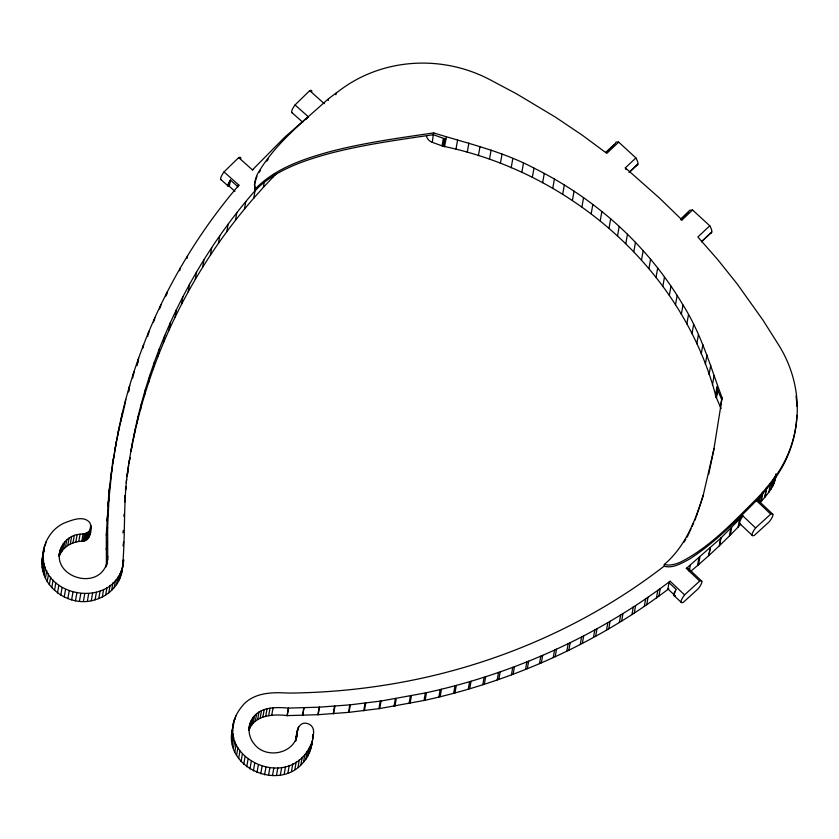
<?xml version="1.0" encoding="UTF-8"?>
<svg xmlns="http://www.w3.org/2000/svg" width="839" height="839" viewBox="0 0 839 839"><rect width="100%" height="100%" fill="white"/><g stroke="black" fill="none" stroke-linecap="round" stroke-linejoin="round"><path stroke-width="1.26" d="M106.417 565.664L106.301 534.936L108.871 492.315L112.583 463.201L119.107 427.345C137.816 338.232 179.724 254.29 238.895 185.146L224.013 171.901L238.675 157.617A14.777 3.094 -48.3 0 1 240.73 158.728M105.976 566.996L107.717 559.068L107.633 527.416L108.997 498.607L111.891 469.945L116.317 441.482M90.895 527.689C89.825 534.254 82.17 533.992 77.157 534.527C66.994 536.656 59.15 546.042 59.212 556.53C62.506 546.629 73.066 540.903 83.166 541.27C90.895 539.76 92.531 528.853 89.815 522.634C83.418 514.905 71.43 520.358 63.795 523.211C51.022 529.21 43.418 542.686 42.537 556.498C36.759 584.888 68.85 608.59 95.08 599.791C108.43 596.12 119.673 584.888 122.075 571.076C126.259 533.478 122.106 494.979 129.993 457.528L128.891 463.799C143.951 360.948 190.075 263.1 259.44 185.734M123.406 563.556C114.482 611.925 34.965 597.41 43.859 548.968M232.854 727.812C221.402 766.699 279.272 792.75 303.508 762.148C310.629 754.681 311.814 744.224 313.44 734.534C314.185 730.717 313.167 726.165 309.413 724.319C298.82 719.201 295.884 732.111 296.198 739.788M312.035 741.749C290.661 799.21 200.521 751.429 244.401 703.575C255.926 692.343 273.105 692.133 288.102 693.077C333.565 692.731 378.997 687.665 423.401 677.87C510.406 658.605 593.446 620.766 664.027 566.231L664.341 564.427C685.096 546.776 695.447 520.715 703.124 495.283M90.99 526.389L89.238 536.478M297.866 728.158L296.104 738.247L297.436 730.727M124.592 498.198L124.812 495.639M680.586 219.451L689.794 210.243L692.574 210.002L709.773 225.796L697.88 237.007L717.785 259.691L737.46 284.316L763.008 320.194L779.064 345.595A134.429 124.466 10 0 1 770.517 482.886L762.095 493.007L760.449 502.33C767.475 494.14 775.729 485.529 775.949 474.035M125.483 489.252L125.777 486.704M126.228 482.865L126.668 479.038M122.075 571.076L122.546 567.426M60.534 549.01C50.896 576.445 96.863 591.306 106.417 564.49M310.713 749.279L312.118 742.064M127.025 476.5L128.671 465.058M773.862 483.642L775.194 476.122L770.192 484.69L756.558 500.694L770.726 514.118A14.777 3.241 -46.5 0 1 769.394 521.648L754.24 535.471A14.777 3.241 -46.5 0 1 755.572 527.941L742.798 515.849L720.701 538.25L686.344 568.402L699.705 581.07A14.777 3.241 -46.5 0 1 698.384 588.59L683.219 602.412A14.777 3.241 -46.5 0 1 684.551 594.893L670.13 581.217C598.092 635.931 513.646 673.727 425.352 692.951L381.042 701.026L350.387 704.812L319.523 707.172L288.417 708.095C275.58 706.92 258.087 706.732 251.364 720.334C247.337 727.927 248.753 737.68 254.322 744.13C266.089 759.599 295.255 753.8 297.3 733.517M132.373 443.6L131.052 451.13C148.167 357.76 191.46 269.655 253.756 198.151L255.402 188.817C275.087 168.513 302.627 159.274 329.203 151.838C363.476 142.819 398.619 138.057 433.627 132.908C467.428 143.396 502.404 151.335 533.971 168.104C564.909 183.458 593.739 203.08 619.203 226.425C644.111 249.34 665.757 275.821 682.977 304.966C701.173 333.639 710.392 366.444 722.106 397.875L713.695 450.375L708.682 474.35M42.044 560.148L43.376 552.618M44.729 545.392L43.408 552.922L44.236 550.604M41.95 563.829L43.271 556.309M45.316 545.686L45.977 541.921M42.244 567.521L43.565 559.991M42.925 571.17L44.247 563.64M43.985 574.746L45.306 567.227M45.411 578.228L46.743 570.698M47.194 581.563L48.526 574.044M49.323 584.731L50.655 577.211M51.766 587.699L53.098 580.169M59.139 555.47L59.81 551.705M60.293 553.95L61.614 546.43M54.504 590.425L55.835 582.906M61.719 551.527L63.04 544.008M63.46 549.293L64.781 541.763M57.513 592.911L58.845 585.381M65.484 547.28L66.816 539.76M67.781 545.528L69.102 537.998M60.765 595.103L62.086 587.583M70.287 544.05L71.619 536.53M72.983 542.885L74.314 535.366M64.215 597.001L65.547 589.481M75.825 542.046L77.157 534.527M67.854 598.585L69.176 591.055M78.772 541.543L80.093 534.013M81.771 541.386L83.092 533.856M71.619 599.822L72.951 592.303M83.166 541.27L84.487 533.751M84.519 540.945L85.84 533.415M85.777 540.389L87.099 532.87M75.489 600.714L76.821 593.194M86.91 539.645L88.242 532.125M87.885 538.732L89.207 531.202M90.172 528.843L90.832 525.088M88.661 537.663L89.993 530.133M79.432 601.259L80.754 593.729M83.397 601.427L84.729 593.907M87.35 601.248L88.682 593.718M112.468 463.946L113.915 455.682M114.838 449.851L119.107 427.345M110.486 478.104L111.891 469.945M122.263 413.291L120.69 421.86L123.878 409.159M108.871 492.315L110.245 484.25M125.808 399.333L124.172 407.995L124.476 406.852M107.665 506.127L108.997 498.607M107.633 506.557L108.965 499.037M91.262 600.703L92.584 593.173M128.472 391.708L129.353 386.695M128.608 391.729L129.72 385.458M106.773 520.841L108.116 512.996M132.688 378.032L133.569 373.019M133.338 375.453L133.999 371.687M106.301 535.146L107.633 527.416M95.08 599.791L96.412 592.271M137.051 365.72L138.152 359.449M137.774 363.046L138.655 358.033M106.207 549.472L107.528 541.847M142.651 348.51L143.091 346.004M98.771 598.543L100.103 591.023M143.228 347.01L143.679 344.493M106.48 563.808L107.812 556.278M106.584 565.58L107.717 559.068M147.737 336.449L148.398 332.684M102.316 596.959L103.637 589.439M148.618 333.597L149.059 331.09M153.61 322.008L154.051 319.502M105.651 595.061L106.983 587.531M133.8 437.266L135.131 429.746M154.355 320.33L154.796 317.824M127.109 476.531L127.989 471.518M136.925 423.485L138.257 415.966M125.483 490.574L126.144 486.809M140.428 409.789L141.749 402.269M124.675 502.152L125.126 499.635M108.776 592.848L110.098 585.328M144.298 396.186L145.619 388.667M159.62 308.962L160.06 306.455M160.459 307.21L160.899 304.704M123.815 516.258L124.256 513.751M111.639 590.362L112.961 582.843M148.534 382.689L149.856 375.169M122.882 532.912L123.333 530.405M114.209 587.625L115.541 580.106M153.128 369.307L154.46 361.787M165.975 296.062L166.416 293.556M166.909 294.237L167.349 291.731M123.008 545.811L123.669 542.057M116.485 584.657L117.806 577.127M158.089 356.04L159.42 348.521M118.414 581.479L119.746 573.96M120.008 578.144L121.33 570.614M122.84 562.487L123.281 559.98M121.236 574.663L123.868 559.907M163.406 342.899L164.738 335.38M169.079 329.905L170.411 322.375M179.703 270.756L180.144 268.249M175.11 317.048L176.431 309.518M187.076 258.36L187.517 255.853M181.486 304.337L182.808 296.817M188.198 291.794L189.52 284.274M195.256 279.418L196.578 271.899M202.65 267.222L203.971 259.702M210.369 255.203L211.69 247.683M228.114 185.87L228.502 183.668M218.413 243.383L219.745 235.864M234.951 191.334L229.32 186.321A14.777 3.02 -49.3 0 1 228.418 186.279L229.12 182.325A14.777 3.02 -49.3 0 1 230.431 180.039L237.94 186.719A14.787 2.769 -52.1 0 1 238.895 185.146M228.837 186.384L229.76 181.161M229.32 186.321L230.431 180.039M226.782 231.763L228.103 224.233M237.94 186.719L238.045 186.101M235.465 220.342L236.787 212.812M244.453 209.131L245.785 201.612M253.756 198.151L263.352 187.391L264.453 181.119M263.352 187.391L273.241 176.861L273.682 174.355M328.248 100.502L328.573 98.687L341.641 88.976A134.429 124.466 10 0 1 489.064 79.233L516.562 93.842L555.449 117.145L582.172 135.121L606.807 153.359L618.7 142.137L635.899 157.942A15.658 4.866 46.7 0 1 636.224 165.661M335.915 94.734L336.24 92.93M231.7 733.831L233.567 722.662M233.158 726.616L234.49 719.096M231.554 737.512L232.885 729.993M235.119 719.401L235.78 715.646M231.795 741.204L233.127 733.674M232.424 744.854L233.756 737.334M233.441 748.451L234.763 740.931M234.826 751.943L236.147 744.413M236.567 755.299L237.888 747.78M238.643 758.487L239.975 750.968M241.055 761.487L242.377 753.957M248.816 729.343L249.477 725.588M250.242 722.903L248.921 730.423C254.227 714.922 273.493 713.863 287.095 715.615L318.191 714.692L349.055 712.332L379.71 708.556L424.031 700.481C512.314 681.247 596.77 643.45 668.798 588.747A14.787 3.555 -42.7 0 1 667.896 588.926L675.164 595.826M243.75 764.245L245.082 756.726M250.032 727.853L251.364 720.334M251.49 725.452L252.822 717.922M253.263 723.228L254.595 715.709M246.729 766.762L248.05 759.243M255.329 721.246L256.65 713.727M257.636 719.516L258.968 711.996M249.949 768.996L251.27 761.476M260.174 718.079L261.495 710.549M253.378 770.936L254.699 763.417M262.89 716.946L264.212 709.416M265.743 716.139L267.064 708.609M256.986 772.551L258.318 765.032M268.69 715.667L270.022 708.147M260.74 773.841L262.072 766.311M271.689 715.541L273.011 708.022M264.6 774.775L265.932 767.255M268.532 775.362L269.864 767.842M272.497 775.582L273.829 768.063M276.461 775.446L277.782 767.926M287.095 715.615L288.417 708.095M287.211 715.615L288.532 708.095M280.373 774.942L281.705 767.423M284.211 774.093L285.533 766.563M287.924 772.887L289.245 765.357M295.485 741.424L295.926 738.918M296.136 740.019L296.796 736.254M297.782 730.738L298.443 726.983M291.479 771.345L292.811 763.815M302.48 715.342L303.812 707.812M302.711 715.331L304.043 707.812M294.846 769.478L296.177 761.959M298.002 767.307L299.324 759.788M300.897 764.864L302.218 757.334M303.508 762.148L304.84 754.628M305.816 759.211L307.147 751.681M307.798 756.065L309.13 748.535M309.434 752.74L310.766 745.221M312.465 737.124L312.905 734.618M311.605 745.703L313.44 734.534M317.855 714.713L319.177 707.183M318.191 714.692L319.523 707.172M256.923 176.326L254.458 184.234L255.077 190.621C274.762 170.327 302.302 161.078 328.888 153.642C363.161 144.623 398.305 139.861 433.302 134.712L433.627 132.908M721.183 408.446A9.103 8.421 10 0 1 720.334 406.905L716.454 397.864A9.103 8.421 10 0 0 716.097 397.141C683.261 269.644 570.174 172.31 442.845 146.164A9.103 8.421 10 0 0 442.069 145.85L432.305 142.347L433.302 134.712M333.188 713.727L334.509 706.207M333.649 713.695L334.971 706.165M442.069 145.85L443.401 138.32L433.637 134.827M442.845 146.164C445.205 143.469 441.408 135.666 445.887 139.232M444.565 146.752L446.212 137.428M348.479 712.395L349.811 704.865M349.055 712.332L350.387 704.812M455.934 149.405L457.58 140.082M363.727 710.706L365.059 703.187M364.42 710.623L365.741 703.103M467.218 152.404L468.865 143.07M378.913 708.672L380.245 701.152M379.71 708.556L381.042 701.026M478.398 155.739L480.034 146.416M489.462 159.42L491.098 150.087M394.036 706.291L395.358 698.761M394.938 706.134L396.27 698.604M500.39 163.427L502.037 154.103M409.075 703.554L410.407 696.034M410.093 703.355L411.414 695.835M511.192 167.769L512.839 158.445M424.031 700.481L425.352 692.951M425.153 700.229L426.474 692.71M521.837 172.446L523.484 163.112M438.891 697.052L440.213 689.532M440.108 696.758L441.44 689.239M532.325 177.428L533.971 168.104M542.634 182.734L544.28 173.411M453.647 693.297L454.969 685.767M454.969 692.941L456.29 685.411M552.765 188.345L554.401 179.022M468.288 689.186L469.609 681.667M469.704 688.767L471.036 681.247M562.686 194.26L564.332 184.937M482.803 684.75L484.124 677.23M484.323 684.267L485.645 676.737M572.408 200.479L574.054 191.145M497.191 679.978L498.513 672.448M581.92 206.981L583.566 197.658M498.796 679.412L500.128 671.892M591.191 213.767L592.837 204.443M511.433 674.871L512.755 667.351M513.132 674.231L514.464 666.711M600.231 220.835L601.878 211.501M525.529 669.438L526.861 661.919M527.322 668.714L528.643 661.195M609.02 228.156L610.666 218.832M626.314 169.614L625.296 167.926L635.899 157.942M539.467 663.68L540.798 656.15M541.344 662.873L542.665 655.353M617.556 235.749L619.203 226.425M625.821 243.593L627.467 234.259M553.247 657.598L554.569 650.078M555.198 656.706L556.519 649.176M633.812 251.679L635.459 242.345M566.839 651.2L568.171 643.681M568.873 650.215L570.195 642.684M641.52 259.996L643.167 250.662M580.263 644.488L581.584 636.969M582.36 643.398L583.682 635.878M648.935 268.543L650.582 259.209M656.046 277.3L657.692 267.966M593.488 637.462L594.809 629.942M595.659 636.277L596.98 628.757M662.852 286.267L664.498 276.933M606.513 630.141L607.845 622.611M608.747 628.841L610.068 621.321M626.45 168.838L659.695 198.266L680.985 218.927L680.849 219.703A15.658 4.594 51.3 0 1 681.981 219.996L692.574 210.002M669.344 295.422L670.98 286.099M619.339 622.507L620.661 614.987M675.5 304.777L677.146 295.443M621.626 621.101L622.947 613.582M681.341 314.3L682.977 304.966M631.945 614.588L633.267 607.058M634.284 613.068L635.616 605.538M686.837 323.99L688.483 314.656M691.986 333.828L693.633 324.504M644.331 606.366L645.652 598.847M646.722 604.73L648.044 597.211M696.8 343.822L698.447 334.499M656.486 597.861L657.807 590.341M701.247 353.943L702.893 344.619M658.919 596.11L660.251 588.579M705.347 364.189L706.994 354.866M667.781 589.544L669.113 582.025M709.081 374.551L710.727 365.217M673.843 595.26L674.231 593.058M674.535 593.729L674.881 591.747M712.447 385.007L714.094 375.683M715.436 395.557L717.083 386.223M716.097 397.141L717.418 389.621L716.768 388.027M716.454 397.864L717.775 390.334L717.251 389.139L715.845 396.69M689.207 571.527L690.308 565.266M720.334 406.905L721.666 399.374L717.418 389.621M722.106 397.875L721.666 399.374M690.885 571.17L697.555 565.538L698.887 558.019M697.555 565.538L698.541 564.699L699.862 557.169M698.541 564.699L708.756 555.638L710.088 548.119M708.756 555.638L710.402 547.825M709.081 555.355L719.369 545.769L720.701 538.25M719.369 545.769L721.016 537.956M719.684 545.476L729.416 535.964L730.748 528.444M729.416 535.964L730.329 535.051L731.65 527.532M730.329 535.051L738.11 527.081L739.432 519.561M664.027 566.231C673.025 568.685 681.74 563.137 689.364 559.183C715.52 542.351 737.366 519.886 759.085 497.852L759.4 496.048L762.095 493.007M759.043 501.995L760.239 495.178M761.382 501.24L763.029 491.916M764.696 497.296L766.332 487.962M765.147 496.74L766.794 487.417M768.87 492.21L770.517 482.886M770.831 489.515L772.163 481.995M772.509 486.651L773.831 479.132M774.89 480.516L776.002 474.245M775.593 477.297L776.033 474.79M443.328 146.395L444.691 138.792L444.177 138.645M714.01 448.571L702.799 497.087L696.192 516.939M117.575 435.819L117.775 434.875M118.037 433.69L120.428 423.045M42.537 556.498L43.114 554.107M296.198 736.946L296.545 735.688M687.225 537.107L690.969 528.822M692.039 526.462L693.643 522.907M694.702 520.547L695.772 518.177M259.324 172.163L260.53 170.076M683.743 542.497L685.83 539.267M266.781 161.098L268.26 159.148M738.11 527.081L740.638 524.302M759.085 497.852L759.924 496.982M759.4 496.048C734.838 520.253 710.969 546.913 679.684 562.529C674.881 564.364 669.459 565.979 664.341 564.427M273.241 176.861L275.779 174.292M292.423 112.804A14.777 3.094 -48.3 0 1 295.034 104.948L309.696 90.675A14.777 3.094 -48.3 0 1 311.751 91.787M688.599 211.921L680.565 219.545M637.892 164.15L629.208 172.373M711.021 232.707L701.435 241.789L711.776 232.004M605.915 152.415L614.62 144.161L605.926 152.32M629.229 172.278L637.241 164.748M615.186 143.626L615.375 143.459A15.658 4.866 46.7 0 1 618.7 142.137M755.572 527.941L770.726 514.118M684.551 594.893L699.705 581.07M328.573 98.687L327.64 99.484C302.334 122.442 274.29 144.318 257.248 174.522C255.36 178.938 253.661 184.087 255.402 188.817M295.034 104.948L308.207 116.673L284.411 137.533L252.466 169.887L238.675 157.617M309.696 90.675L324.305 103.679M291.731 112.426L302.806 122.284M220.709 179.368L228.292 186.174M674.042 595.585L681.163 602.287M758.393 500.6L772.792 514.244M739.641 523.463L752.174 535.334M688.578 568.695L701.771 581.196M680.985 218.927L681.981 219.986M89.511 532.608L89.658 533.908M306.382 119.096A14.735 3.503 -43.2 0 1 308.196 116.673M252.424 169.939A14.787 2.769 -52.1 0 1 253.598 169.509M221.412 179.756A14.777 3.094 -48.3 0 1 224.013 171.901M228.418 186.279A14.777 3.01 -49.4 0 1 229.12 182.325M432.305 142.347A9.103 8.421 10 0 1 426.453 136.044M796.861 415.242A134.429 124.466 10 0 1 770.192 484.69M796.043 396.039A134.429 124.466 10 0 1 796.872 406.275M709.773 225.796A15.658 4.866 46.7 0 1 710.098 233.515M625.296 167.926A15.658 5.118 42.1 0 1 626.009 169.069M670.13 581.217A14.787 3.555 -42.7 0 0 668.998 582.644L676.276 589.544A14.777 3.325 -45.6 0 0 675.563 590.614A14.777 3.325 -45.5 0 0 674.64 595.847A14.777 3.325 -45.6 0 0 674.976 595.847M686.344 568.402A14.756 3.545 -42.7 0 1 688.683 569.786M756.558 500.694A14.735 2.811 -51.6 0 1 758.446 501.638M740.418 523.641A14.735 2.811 -51.6 0 1 742.935 515.702"/></g></svg>
